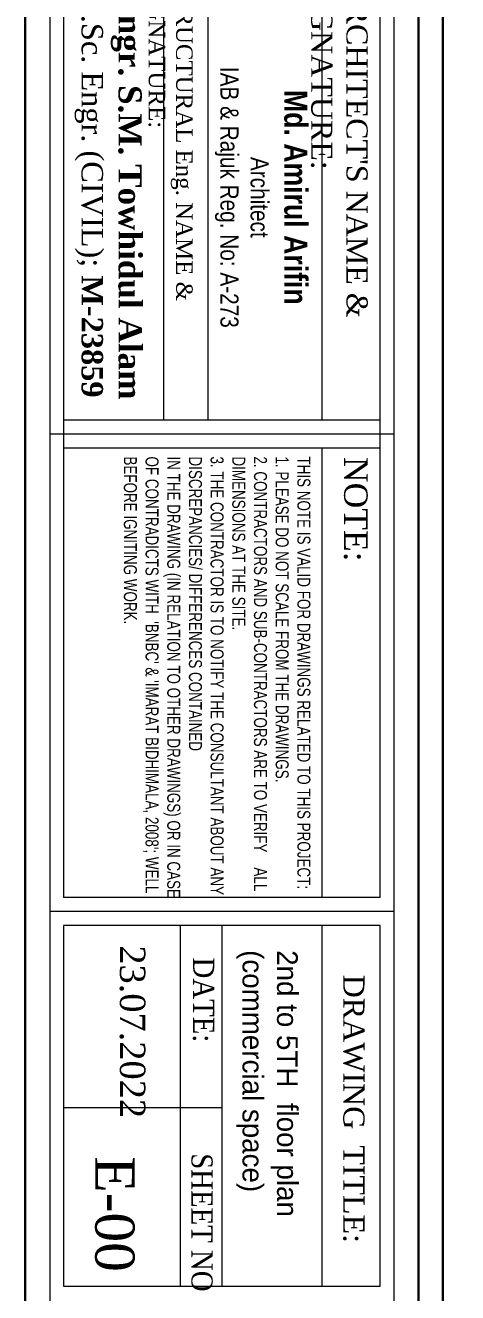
# Model space of a CAD drawing. Header units: inches. Extents: x 109699 to 44449955, y -10987 to 15824140.
# Drawn here: x 203281 to 203465, y -4104 to -3566 of the extents above; entities that cross this region are included whole.
import ezdxf

# ---------------------------------------------------------------- set-up
doc = ezdxf.new("R2010")
doc.units = ezdxf.units.IN
doc.header["$LTSCALE"] = 5
doc.header["$MEASUREMENT"] = 0
doc.layers.add('Text', color=7, linetype='Continuous', lineweight=0)
doc.layers.add('WALL-1', color=8, linetype='Continuous', lineweight=9)
doc.styles.add('box text', font='arial.ttf')
doc.styles.get("Standard").update_dxf_attribs({"font": 'times.ttf'})

# ---------------------------------------------------------------- blocks, each defined once
blk = doc.blocks.new('zxczxczxcz')
at = {"layer": 'Text'}
for p, q in [((176270.1329101449, -15490.19534207476), (176270.1329101449, -15679.21418370013)), ((176531.819975479, -15490.19534207476), (176531.819975479, -15679.21418370013)), ((176262.4957852308, -15497.83246698891), (176262.4957852308, -15671.57705878597)), ((176277.7700350591, -15497.83246698891), (176277.7700350591, -15671.57705878597)), ((176524.1828505648, -15497.83246698891), (176524.1828505648, -15671.57705878597)), ((176539.4571003931, -15497.83246698891), (176539.4571003931, -15671.57705878597)), ((176016.082969725, -15529.94485897711), (176262.4957852308, -15529.94485897711)), ((176277.7700350591, -15529.94485897711), (176524.1828505648, -15529.94485897711)), ((176539.4571003932, -15529.94485897711), (176737.2388933803, -15529.94485897711)), ((176539.4571003931, -15584.70476288741), (176737.2388933802, -15584.70476288741)), ((176639.4951419568, -15584.70476288741), (176639.4951419568, -15671.57705878597)), ((176016.082969725, -15592.44295624341), (176262.4957852307, -15592.44295624341)), ((176539.4571003931, -15607.61346742971), (176737.2388933802, -15607.61346742971)), ((176016.082969725, -15616.81715487561), (176262.4957852307, -15616.81715487561))]:
    blk.add_line(p, q, dxfattribs=at)
at = {"layer": 'Text', "lineweight": 30}
blk.add_lwpolyline([(177005.9120462817, -15476.83037347498), (175281.8164134157, -15476.83037347498), (175281.8164134157, -15692.57915229988), (177005.9120462817, -15692.57915229988)], close=True, dxfattribs=at)
at = {"layer": 'Text'}
blk.add_lwpolyline([(176997.6903806742, -15490.19534207476), (175295.1813820154, -15490.19534207476), (175295.1813820154, -15679.21418370013), (176997.6903806742, -15679.21418370013)], close=True, dxfattribs=at)
for points in [[(176524.1828505648, -15497.83246698891), (176016.082969725, -15497.83246698891)], [(176539.4571003931, -15671.57705878597), (176737.2388933802, -15671.57705878597), (176737.2388933802, -15497.83246698891), (176539.4571003931, -15497.83246698891)], [(176016.082969725, -15671.57705878597), (176524.1828505648, -15671.57705878597)]]:
    blk.add_lwpolyline(points, dxfattribs=at)
at = {"layer": 'WALL-1', "lineweight": 30}
blk.add_lwpolyline([(177340.9096602083, -15463.46540487523), (175281.8164134157, -15463.46540487523), (175281.8164134157, -14263.46755549865), (177340.9096602083, -14263.46755549865)], close=True, dxfattribs=at)
at = {"layer": 'Text'}
for s, insert, char_height, width, attachment_point in [("{\\C1;ARCHITECT'S NAME & SIGNATURE:}", (176020.9150317509, -15504.72022554796, 29.75386941669062), 11.60929446067112, 235.4408419758903, 1), ('{\\C1;NOTE:}', (176282.602097085, -15504.72022554796, 29.75386941669062), 12.89921606741236, 235.4408419758903, 1), ('{\\C1;DRAWING  TITLE:}', (176566.4445252279, -15506.44536544083, -14.87693470834531), 11.60929446067112, 235.4408419758903, 1), ('{\\fArial Narrow|b1|i0|c0|p34;Md. Amirul Arifin\\P\\fArial Narrow|b0|i0|c0|p34;\\H0.7794x;Architect\\PIAB & Rajuk Reg. No: A-273\\fCentury Gothic|b0|i0|c0|p34;\\L\\P\\H1.283x;\\l \\P\\fFranklin Gothic Medium|b0|i0|c0|p34; \\fFranklin Gothic Book|b0|i0|c0|p34;\\H0.6173x;  \\fFranklin Gothic Medium|b0|i0|c0|p34;\\H1.62x; \\fFranklin Gothic Book|b0|i0|c0|p34;\\H0.6173x; \\fFranklin Gothic Medium|b0|i0|c0|p34;\\H1.62x;                                                                                       }', (176140.2769356381, -15537.74074656909), 12.75533744759384, 248.9706175128466, 2), ('\\pi-34.83833,l34.83833,t34.83833;{\\W0.9;\\C1;DATE:}', (176557.0328326433, -15588.89227922962, -14.87693470834531), 11.60929446067112, 235.4408419758903, 1), ('\\pi-34.83833,l34.83833,t34.83833;{\\W0.9;\\C1;SHEET NO}', (176664.3030689494, -15589.78870373883, -14.87693470834531), 11.60929446067112, 235.4408419758903, 1), ('{\\C1;STRUCTURAL Eng. NAME & SIGNATURE:}', (176021.2978076696, -15600.77399489365, 29.75386941669062), 9.029451247188652, 235.4408419758903, 1), ('{\\fTimes New Roman|b1|i0|c0|p18; Engr. S.M. Towhidul Alam\\P\\fTimes New Roman|b0|i0|c0|p18; \\H0.9205x;B.Sc. Engr. (CIVIL); \\fTimes New Roman|b1|i0|c0|p18;M-23859}', (176136.8022717867, -15628.68138362825, -14.87693470834531), 12.75533744759384, 248.9706175128466, 2), ('\\pi-191.13542,l191.13542,t191.13542;23.07.2022', (176550.3350052215, -15626.71026796004, -14.87693470834531), 13.93115335280535, 375.0328995674932, 1)]:
    blk.add_mtext(s, dxfattribs=dict(at, insert=insert, char_height=char_height, width=width, attachment_point=attachment_point))
at = {"layer": 'Text', "insert": (176282.3402397149, -15536.16041555195, -14.87693470834531), "char_height": 7.138695713724942, "width": 248.9802086711605, "attachment_point": 1, "style": 'box text'}
blk.add_mtext("{\\fArial Narrow|b0|i0|c0|p34;\\W0.9;THIS NOTE IS VALID FOR DRAWINGS RELATED TO THIS PROJECT:\\P1. PLEASE DO NOT SCALE FROM THE DRAWINGS.\\P2. CONTRACTORS AND SUB-CONTRACTORS ARE TO VERIFY    ALL DIMENSIONS AT THE SITE.\\P3. THE CONTRACTOR IS TO NOTIFY THE CONSULTANT ABOUT ANY DISCREPANCIES/ DIFFERENCES CONTAINED\\PIN THE DRAWING (IN RELATION TO OTHER DRAWINGS) OR IN CASE OF CONTRADICTS WITH  'BNBC' & 'IMARAT BIDHIMALA, 2008'; WELL BEFORE IGNITING WORK.}", dxfattribs=at)

msp = doc.modelspace()

# ---------------------------------------------------------------- block references
at = {"layer": 'WALL-1', "linetype": 'Continuous', "xscale": 0.7745455872000001, "yscale": 0.7745455872000001, "zscale": 0.7745455872000001, "rotation": 270}
msp.add_blockref('zxczxczxcz', (215435.9704813478, 132789.8010399783), dxfattribs=at)

# ---------------------------------------------------------------- texts
at = {"layer": 'Text', "attachment_point": 1}
for s, insert, char_height, width, rotation in [('{\\fCentury Gothic|b0|i0|c0|p34;2nd to 5TH  floor plan \\P(\\C0;commercial space\\C256;)}', (203397.1557405193, -3958.521049372932, -11.75802462184835), 8.808419064507646, 237.1265938080186, 270), ('\\pi-160.31947,l160.31947,t160.31947;E-00', (203327.7669586844, -4046.112239422121, -8.912578428577632), 16.69194619611661, 50.02354997864143, 269.99999999999994)]:
    msp.add_mtext(s, dxfattribs=dict(at, insert=insert, char_height=char_height, width=width, rotation=rotation))

doc.saveas('drawing.dxf')
